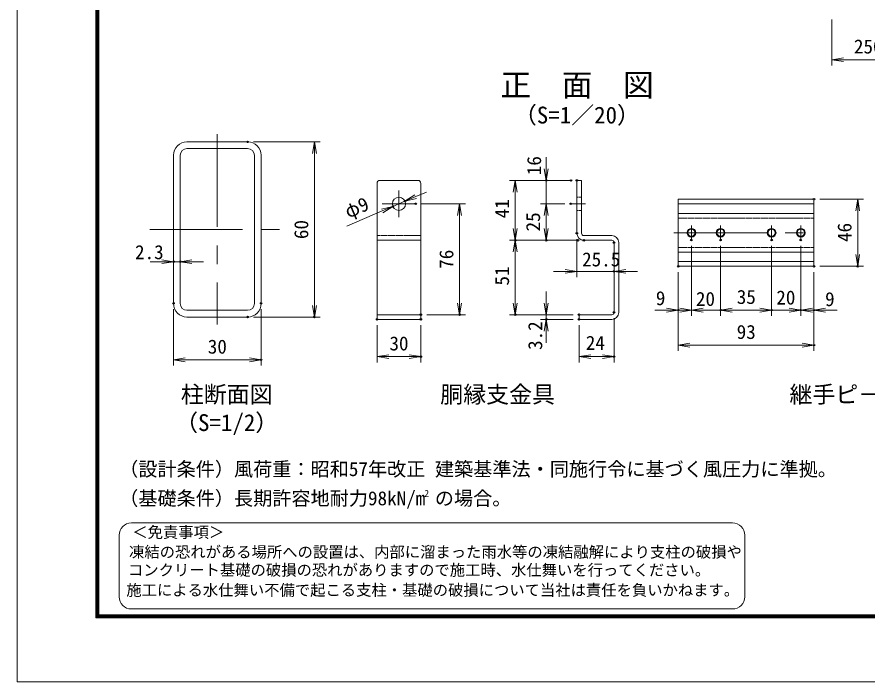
# Model space of a CAD drawing. Units: millimetres, scale not verified, with parts at other scales. Extents: x -4200 to 4200, y -2970 to 2970.
# Drawn here: x -4200 to -1284, y -2970 to -692 of the extents above; entities that cross this region are included whole.
import ezdxf
from ezdxf.enums import TextEntityAlignment as Align

# ---------------------------------------------------------------- set-up
doc = ezdxf.new("R2010")
doc.units = ezdxf.units.MM
doc.header["$LTSCALE"] = 10
doc.header["$PDMODE"] = 32
doc.header["$PDSIZE"] = 5
doc.linetypes.add('USER1', pattern=[50.8, 31.75, -6.35, 6.35, -6.35])
doc.linetypes.add('USER2', pattern=[0.375, 0.25, -0.125])
for name, color, linetype, lineweight in [('0-0_D-STR1', 1, 'Continuous', 18), ('0-1_D-BMK', 2, 'USER1', 13), ('0-5_D-STR3', 3, 'Continuous', 13), ('0-6_D-STR-DIM', 7, 'Continuous', 13), ('0-7_0', 7, 'Continuous', 18), ('0-9_D-TTL-TXT', 7, 'Continuous', 18), ('0-B_D-TTL', 7, 'Continuous', 18)]:
    doc.layers.add(name, color=color, linetype=linetype, lineweight=lineweight)
doc.layers.add('0-8_Defpoints', color=253, linetype='Continuous')
doc.styles.add('ＭＳ ゴシック', font='')
doc.styles.get('ＭＳ ゴシック').set_extended_font_data('MS Gothic')

# ---------------------------------------------------------------- blocks, each defined once
blk = doc.blocks.new('_Open')
at = {"layer": '0-7_0'}
blk.add_line((-10, 1.667), (0, 0), dxfattribs=at)
blk.add_lwpolyline([(-10, -1.667), (0, 0), (-10, 0)], dxfattribs=at)

msp = doc.modelspace()

# ---------------------------------------------------------------- linework, layer by layer
at = {"layer": '0-0_D-STR1'}
for p, q in [((-3617.66, -1120), (-3409.66, -1120)), ((-3663.66, -1166), (-3663.66, -1674)), ((-3640.66, -1166), (-3640.66, -1674)), ((-3617.66, -1143), (-3409.66, -1143)), ((-3386.66, -1166), (-3386.66, -1674)), ((-3363.66, -1166), (-3363.66, -1674)), ((-3617.66, -1697), (-3409.66, -1697)), ((-3617.66, -1720), (-3409.66, -1720))]:
    msp.add_line(p, q, dxfattribs=at)
for centre, radius, start, end in [((-3617.66, -1166), 46, 90, 180), ((-3409.66, -1166), 46, 0, 90), ((-3617.66, -1166), 23, 90, 180), ((-3409.66, -1166), 23, 0, 90), ((-3617.66, -1674), 46, 180, 270), ((-3617.66, -1674), 23, 180, 270), ((-3409.66, -1674), 23, 270, 0), ((-3409.66, -1674), 46, 270, 0)]:
    msp.add_arc(centre, radius, start, end, dxfattribs=at)
at = {"layer": '0-1_D-BMK'}
for p, q in [((-3513.66, -1094.01), (-3513.66, -1745.99)), ((-2891.2, -1286.47), (-2891.2, -1377.57)), ((-2833.7, -1332.02), (-2948.7, -1332.02)), ((-2302.36, -1332.02), (-2251.42, -1332.02)), ((-3744.66, -1420), (-3282.66, -1420)), ((-1889.17, -1406.23), (-1889.17, -1456.23)), ((-1789.17, -1406.23), (-1789.17, -1456.23)), ((-1614.17, -1406.23), (-1614.17, -1456.23)), ((-1514.17, -1406.23), (-1514.17, -1456.23)), ((-1949.17, -1431.23), (-1454.17, -1431.23))]:
    msp.add_line(p, q, dxfattribs=at)
at = {"layer": '0-5_D-STR3'}
for p, q in [((-2956.2, -1252.02), (-2826.2, -1252.02)), ((-2281.66, -1252.02), (-2281.66, -1433.02)), ((-2281.66, -1252.02), (-2265.66, -1252.02)), ((-2265.66, -1252.02), (-2265.66, -1433.02)), ((-2966.2, -1262.02), (-2966.2, -1728.02)), ((-2816.2, -1262.02), (-2816.2, -1728.02)), ((-1934.17, -1316.23), (-1934.17, -1546.23)), ((-1934.17, -1316.23), (-1469.17, -1316.23)), ((-1934.17, -1332.23), (-1469.17, -1332.23)), ((-1469.17, -1316.23), (-1469.17, -1546.23)), ((-1469.17, -1365.23), (-1934.17, -1365.23)), ((-2966.2, -1457.02), (-2816.2, -1457.02)), ((-2257.66, -1441.02), (-2162.16, -1441.02)), ((-2257.66, -1457.02), (-2162.16, -1457.02)), ((-2154.16, -1465.02), (-2154.16, -1704.02)), ((-2138.16, -1465.02), (-2138.16, -1704.02)), ((-1469.17, -1497.23), (-1934.17, -1497.23)), ((-1934.17, -1530.23), (-1469.17, -1530.23)), ((-1934.17, -1546.23), (-1469.17, -1546.23)), ((-2966.2, -1712.02), (-2816.2, -1712.02)), ((-2274.16, -1712.02), (-2162.16, -1712.02)), ((-2274.16, -1712.02), (-2274.16, -1728.02)), ((-2966.2, -1728.02), (-2816.2, -1728.02)), ((-2274.16, -1728.02), (-2162.16, -1728.02))]:
    msp.add_line(p, q, dxfattribs=at)
at = {"layer": '0-5_D-STR3', "linetype": 'USER2'}
for p, q in [((-2281.66, -1309.52), (-2265.66, -1309.52)), ((-2281.66, -1354.52), (-2265.66, -1354.52)), ((-1469.17, -1381.23), (-1934.17, -1381.23)), ((-2966.2, -1441.02), (-2816.2, -1441.02)), ((-1469.17, -1481.23), (-1934.17, -1481.23))]:
    msp.add_line(p, q, dxfattribs=at)
at = {"layer": '0-5_D-STR3'}
for centre, radius in [((-2891.2, -1332.02), 22.5), ((-1889.17, -1431.23), 15), ((-1889.17, -1431.23), 12.29), ((-1789.17, -1431.23), 15), ((-1789.17, -1431.23), 12.29), ((-1614.17, -1431.23), 15), ((-1614.17, -1431.23), 12.29), ((-1514.17, -1431.23), 15), ((-1514.17, -1431.23), 12.29)]:
    msp.add_circle(centre, radius, dxfattribs=at)
for centre, radius, start, end in [((-2956.2, -1262.02), 10, 90, 180), ((-2826.2, -1262.02), 10, 0, 90), ((-2257.66, -1433.02), 24, 180, 270), ((-2257.66, -1433.02), 8, 180, 270), ((-2162.16, -1465.02), 24, 0, 90), ((-2162.16, -1465.02), 8, 0, 90), ((-2162.16, -1704.02), 8, 270, 0), ((-2162.16, -1704.02), 24, 270, 0)]:
    msp.add_arc(centre, radius, start, end, dxfattribs=at)
at = {"layer": '0-6_D-STR-DIM'}
for p, q in [((-1408.13, -701.08), (-1408.13, -858.4)), ((-1408.13, -838.4), (-1158.13, -838.4)), ((-3389.66, -1120), (-3160.79, -1120)), ((-3180.79, -1120), (-3180.79, -1720)), ((-2386.41, -1212.02), (-2386.41, -1172.02)), ((-2321.66, -1252.02), (-2512.87, -1252.02)), ((-2492.87, -1252.02), (-2492.87, -1457.02)), ((-2301.66, -1252.02), (-2406.41, -1252.02)), ((-2386.41, -1332.02), (-2386.41, -1252.02)), ((-2833.7, -1307.54), (-2796.89, -1291.87)), ((-2911.9, -1340.83), (-2870.5, -1323.21)), ((-2813.7, -1332.02), (-2663.57, -1332.02)), ((-2683.57, -1332.02), (-2683.57, -1712.02)), ((-2322.36, -1332.02), (-2406.41, -1332.02)), ((-2322.36, -1332.02), (-2406.41, -1332.02)), ((-2386.41, -1332.02), (-2386.41, -1457.02)), ((-1449.17, -1316.23), (-1299.17, -1316.23)), ((-1319.17, -1316.23), (-1319.17, -1546.23)), ((-3070.07, -1408.16), (-2948.71, -1356.5)), ((-2386.41, -1372.02), (-2386.41, -1412.02)), ((-2277.66, -1457.02), (-2512.87, -1457.02)), ((-2297.66, -1457.02), (-2512.87, -1457.02)), ((-2492.87, -1457.02), (-2492.87, -1712.02)), ((-2277.66, -1457.02), (-2406.41, -1457.02)), ((-2281.66, -1453.02), (-2281.66, -1583.53)), ((-2154.16, -1485.02), (-2154.16, -1583.53)), ((-1889.17, -1476.23), (-1889.17, -1716.23)), ((-1889.17, -1476.23), (-1889.17, -1716.23)), ((-1789.17, -1476.23), (-1789.17, -1716.23)), ((-1789.17, -1476.23), (-1789.17, -1716.23)), ((-1614.17, -1476.23), (-1614.17, -1716.23)), ((-1614.17, -1476.23), (-1614.17, -1716.23)), ((-1514.17, -1476.23), (-1514.17, -1716.23)), ((-1514.17, -1476.23), (-1514.17, -1716.23)), ((-3703.66, -1530.38), (-3743.66, -1530.38)), ((-3640.66, -1530.38), (-3663.66, -1530.38)), ((-3600.66, -1530.38), (-3560.66, -1530.38)), ((-2321.66, -1563.53), (-2361.66, -1563.53)), ((-2281.66, -1563.53), (-2154.16, -1563.53)), ((-2114.16, -1563.53), (-2074.16, -1563.53)), ((-1934.17, -1566.23), (-1934.17, -1716.23)), ((-1934.17, -1566.23), (-1934.17, -1836.23)), ((-1469.17, -1566.23), (-1469.17, -1716.23)), ((-1469.17, -1566.23), (-1469.17, -1836.23)), ((-1449.17, -1546.23), (-1299.17, -1546.23)), ((-2386.41, -1672.02), (-2386.41, -1632.02)), ((-3663.66, -1693.2), (-3663.66, -1886.5)), ((-3389.66, -1720), (-3160.79, -1720)), ((-3363.66, -1693.2), (-3363.66, -1886.5)), ((-2796.2, -1712.02), (-2663.57, -1712.02)), ((-2294.16, -1712.02), (-2512.87, -1712.02)), ((-2294.16, -1712.02), (-2406.41, -1712.02)), ((-2386.41, -1712.02), (-2386.41, -1728.02)), ((-1974.17, -1696.23), (-2014.17, -1696.23)), ((-1929.17, -1696.23), (-1969.17, -1696.23)), ((-1889.17, -1696.23), (-1934.17, -1696.23)), ((-1889.17, -1696.23), (-1789.17, -1696.23)), ((-1849.17, -1696.23), (-1809.17, -1696.23)), ((-1789.17, -1696.23), (-1614.17, -1696.23)), ((-1749.17, -1696.23), (-1709.17, -1696.23)), ((-1654.17, -1696.23), (-1694.17, -1696.23)), ((-1614.17, -1696.23), (-1514.17, -1696.23)), ((-1554.17, -1696.23), (-1594.17, -1696.23)), ((-1514.17, -1696.23), (-1469.17, -1696.23)), ((-1474.17, -1696.23), (-1434.17, -1696.23)), ((-1429.17, -1696.23), (-1389.17, -1696.23)), ((-2966.2, -1748.02), (-2966.2, -1875.58)), ((-2816.2, -1748.02), (-2816.2, -1875.58)), ((-2294.16, -1728.02), (-2406.41, -1728.02)), ((-2274.16, -1748.02), (-2274.16, -1875.58)), ((-2154.16, -1724.02), (-2154.16, -1875.58)), ((-2386.41, -1768.02), (-2386.41, -1808.02)), ((-1934.17, -1816.23), (-1469.17, -1816.23)), ((-2966.2, -1855.58), (-2816.2, -1855.58)), ((-2274.16, -1855.58), (-2154.16, -1855.58)), ((-3663.66, -1866.5), (-3363.66, -1866.5))]:
    msp.add_line(p, q, dxfattribs=at)
at = {"layer": '0-8_Defpoints'}
for p in [(-3409.66, -1120), (-2386.41, -1252.02), (-2301.66, -1252.02), (-2281.66, -1252.02), (-2911.9, -1340.83), (-2870.5, -1323.21), (-2833.7, -1332.02), (-2302.36, -1332.02), (-1469.17, -1316.23), (-2492.87, -1457.02), (-2386.41, -1457.02), (-2281.66, -1433.02), (-2277.66, -1457.02), (-2257.66, -1457.02), (-1889.17, -1456.23), (-1789.17, -1456.23), (-1614.17, -1456.23), (-1514.17, -1456.23), (-2154.16, -1465.02), (-3663.66, -1530.38), (-3640.66, -1530.38), (-1934.17, -1546.23), (-1469.17, -1546.23), (-1469.17, -1546.23), (-1319.17, -1546.23), (-2154.16, -1563.53), (-3663.66, -1673.2), (-3363.66, -1673.2), (-3409.66, -1720), (-3180.79, -1720), (-2816.2, -1712.02), (-2683.57, -1712.02), (-2492.87, -1712.02), (-2274.16, -1712.02), (-2154.16, -1704.02), (-1934.17, -1696.23), (-1789.17, -1696.23), (-1614.17, -1696.23), (-1514.17, -1696.23), (-1469.17, -1696.23), (-2966.2, -1728.02), (-2816.2, -1728.02), (-2386.41, -1728.02), (-2274.16, -1728.02), (-2274.16, -1728.02), (-1469.17, -1816.23), (-3363.66, -1866.5), (-2816.2, -1855.58), (-2154.16, -1855.58)]:
    msp.add_point(p, dxfattribs=at)
at = {"layer": '0-9_D-TTL-TXT', "color": 2}
for p, q in [((-1748.24, -2425.23), (-3807.89, -2425.23)), ((-3850, -2467.34), (-3850, -2677.89)), ((-1706.13, -2677.89), (-1706.13, -2467.34)), ((-3807.89, -2720), (-1748.24, -2720))]:
    msp.add_line(p, q, dxfattribs=at)
for centre, start, end in [((-3807.89, -2467.34), 90, 180), ((-1748.24, -2467.34), 0, 90), ((-3807.89, -2677.89), 180, 270), ((-1748.24, -2677.89), 270, 0)]:
    msp.add_arc(centre, 42.11, start, end, dxfattribs=at)
at = {"layer": '0-B_D-TTL'}
for points in [[(-4200, -2970), (4200, -2970), (4200, 2970), (-4200, 2970)], [(-3930, 2750), (3930, 2750), (3930, -2750), (-3930, -2750)], [(-3927.5, 2747.5), (3927.5, 2747.5), (3927.5, -2747.5), (-3927.5, -2747.5)], [(-3925, 2745), (3925, 2745), (3925, -2745), (-3925, -2745)], [(-3922.5, 2742.5), (3922.5, 2742.5), (3922.5, -2742.5), (-3922.5, -2742.5)], [(-3920, 2740), (3920, 2740), (3920, -2740), (-3920, -2740)]]:
    msp.add_lwpolyline(points, close=True, dxfattribs=at)

# ---------------------------------------------------------------- block references
at = {"layer": '0-6_D-STR-DIM', "xscale": 4, "yscale": 4}
for p, rotation in [((-1408.13, -838.4), 180), ((-3180.79, -1120), 90), ((-2386.41, -1252.02), 270), ((-2492.87, -1252.02), 90), ((-2870.5, -1323.21), 203.06027), ((-2911.9, -1340.83), 23.06027), ((-2683.57, -1332.02), 90), ((-2386.41, -1332.02), 90), ((-2386.41, -1332.02), 90), ((-1319.17, -1316.23), 90), ((-2492.87, -1457.02), 270), ((-2386.41, -1457.02), 270), ((-2492.87, -1457.02), 90), ((-1319.17, -1546.23), 270), ((-3640.66, -1530.38), 180), ((-2154.16, -1563.53), 180), ((-3180.79, -1720), 270), ((-2683.57, -1712.02), 270), ((-2492.87, -1712.02), 270), ((-2386.41, -1712.02), 270), ((-1889.17, -1696.23), 180), ((-1789.17, -1696.23), 180), ((-1789.17, -1696.23), 180), ((-1514.17, -1696.23), 180), ((-1469.17, -1696.23), 180), ((-2386.41, -1728.02), 90), ((-1934.17, -1816.23), 180), ((-3663.66, -1866.5), 180), ((-2966.2, -1855.58), 180), ((-2274.16, -1855.58), 180)]:
    msp.add_blockref('_Open', p, dxfattribs=dict(at, rotation=rotation))
for p in [(-3663.66, -1530.38), (-2281.66, -1563.53), (-1934.17, -1696.23), (-1889.17, -1696.23), (-1614.17, -1696.23), (-1614.17, -1696.23), (-1514.17, -1696.23), (-1469.17, -1816.23), (-3363.66, -1866.5), (-2816.2, -1855.58), (-2154.16, -1855.58)]:
    msp.add_blockref('_Open', p, dxfattribs=at)

# ---------------------------------------------------------------- texts
at = {"layer": '0-6_D-STR-DIM', "style": 'ＭＳ ゴシック'}
for s, p in [('250', (-1332.14, -831.65)), ('2.3', (-3795.65, -1536.18)), ('25.5', (-2263.65, -1560.91)), ('9', (-2010.92, -1693.84)), ('35', (-1733.65, -1689.48)), ('20', (-1598.15, -1691.62)), ('20', (-1873.66, -1696.34)), ('9', (-1431, -1697.08)), ('93', (-1733.9, -1809.48)), ('30', (-3546.29, -1859.75)), ('30', (-2923.83, -1848.83)), ('24', (-2250.93, -1846.77))]:
    msp.add_text(s, height=48.09, dxfattribs=at).set_placement(p, align=Align.BOTTOM_LEFT)
for s, rotation, p in [('16', 90, (-2389.7, -1234.15)), ('φ9', 23.06, (-3059.17, -1396.19)), ('41', 90, (-2499.62, -1381.69)), ('25', 90, (-2393.15, -1426.63)), ('60', 90, (-3187.54, -1453.01)), ('46', 90, (-1325.91, -1462.96)), ('76', 90, (-2690.32, -1554.77)), ('51', 90, (-2499.62, -1612.08)), ('3.2', 90, (-2385.91, -1832.71))]:
    msp.add_text(s, height=48.09, rotation=rotation, dxfattribs=at).set_placement(p, align=Align.BOTTOM_LEFT)
at = {"layer": '0-9_D-TTL-TXT', "style": 'ＭＳ ゴシック'}
for s, height, p in [('正\u3000面\u3000図', 76.98, (-2543.02, -986.83)), ('（S=1／20）', 57.7, (-2497.54, -1074.3)), ('柱断面図', 57.7, (-3638.92, -2031.1)), ('胴縁支金具', 57.7, (-2749.85, -2031.1)), ('継手ピ－ス', 57.7, (-1553.2, -2031.1)), ('（S=1/2）', 57.7, (-3658.41, -2127.74)), ('（設計条件）風荷重：昭和57年改正 建築基準法・同施行令に基づく風圧力に準拠。', 48.09, (-3850, -2279.25)), ('（基礎条件）長期許容地耐力98kN/m の場合。', 48.09, (-3850, -2379.25)), ('2', 24.05, (-2804.52, -2343.44)), ('＜免責事項＞ \u3000\u3000', 38.49, (-3804.77, -2487.7)), ('凍結の恐れがある場所への設置は、内部に溜まった雨水等の凍結融解により支柱の破損や', 38.49, (-3816.16, -2555.5)), ('コンクリート基礎の破損の恐れがありますので施工時、水仕舞いを行ってください。', 38.49, (-3819.62, -2617.33)), ('施工による水仕舞い不備で起こる支柱・基礎の破損について当社は責任を負いかねます。 ', 38.49, (-3825.51, -2685.97))]:
    msp.add_text(s, height=height, dxfattribs=at).set_placement(p, align=Align.BOTTOM_LEFT)

doc.saveas('drawing.dxf')
